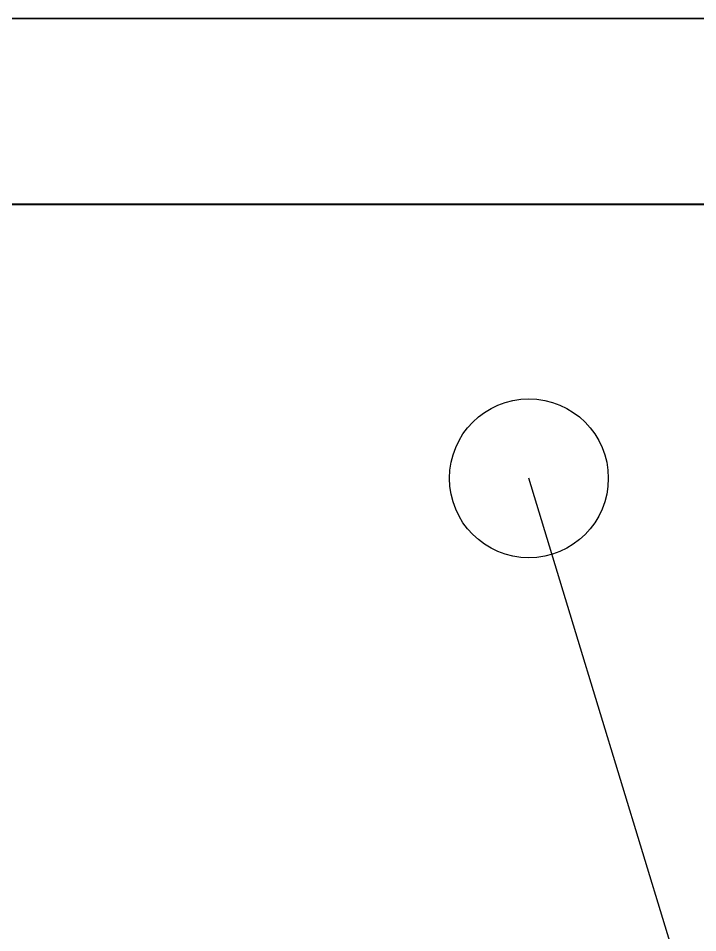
# Model space of a CAD drawing. Header units: metres. Extents: x 0.1 to 41.9, y 0.9 to 39.
# Drawn here: x 36.923 to 38.206, y 13.849 to 15.575 of the extents above; entities that cross this region are included whole.
import ezdxf

# ---------------------------------------------------------------- set-up
doc = ezdxf.new("R2010")
doc.units = ezdxf.units.M
for name, color, linetype in [('BSA_BRANCH_AXIS', 5, 'Continuous'), ('BSA_MATERIAL_SECTION', 7, 'Continuous'), ('BSA_TERMINAL_CENTRE', 3, 'Continuous')]:
    doc.layers.add(name, color=color, linetype=linetype)

msp = doc.modelspace()

# ---------------------------------------------------------------- linework, layer by layer
at = {"layer": 'BSA_BRANCH_AXIS'}
msp.add_lwpolyline([(39.0498, 12.1226), (38.8998, 12.1226, -0.330046), (38.6082, 12.3386), (37.9759, 14.4148), (37.8871, 14.7064)], format="xyb", dxfattribs=at)
at = {"layer": 'BSA_MATERIAL_SECTION'}
for p, q in [((36.2882, 15.5747), (39.1066, 15.5747)), ((39.1066, 15.5739), (36.2882, 15.5739)), ((39.1066, 15.2239), (36.2882, 15.2239)), ((36.2882, 15.2231), (39.1066, 15.2231))]:
    msp.add_line(p, q, dxfattribs=at)
at = {"layer": 'BSA_TERMINAL_CENTRE'}
msp.add_circle((37.8871, 14.7064), 0.15, dxfattribs=at)

doc.saveas('drawing.dxf')
